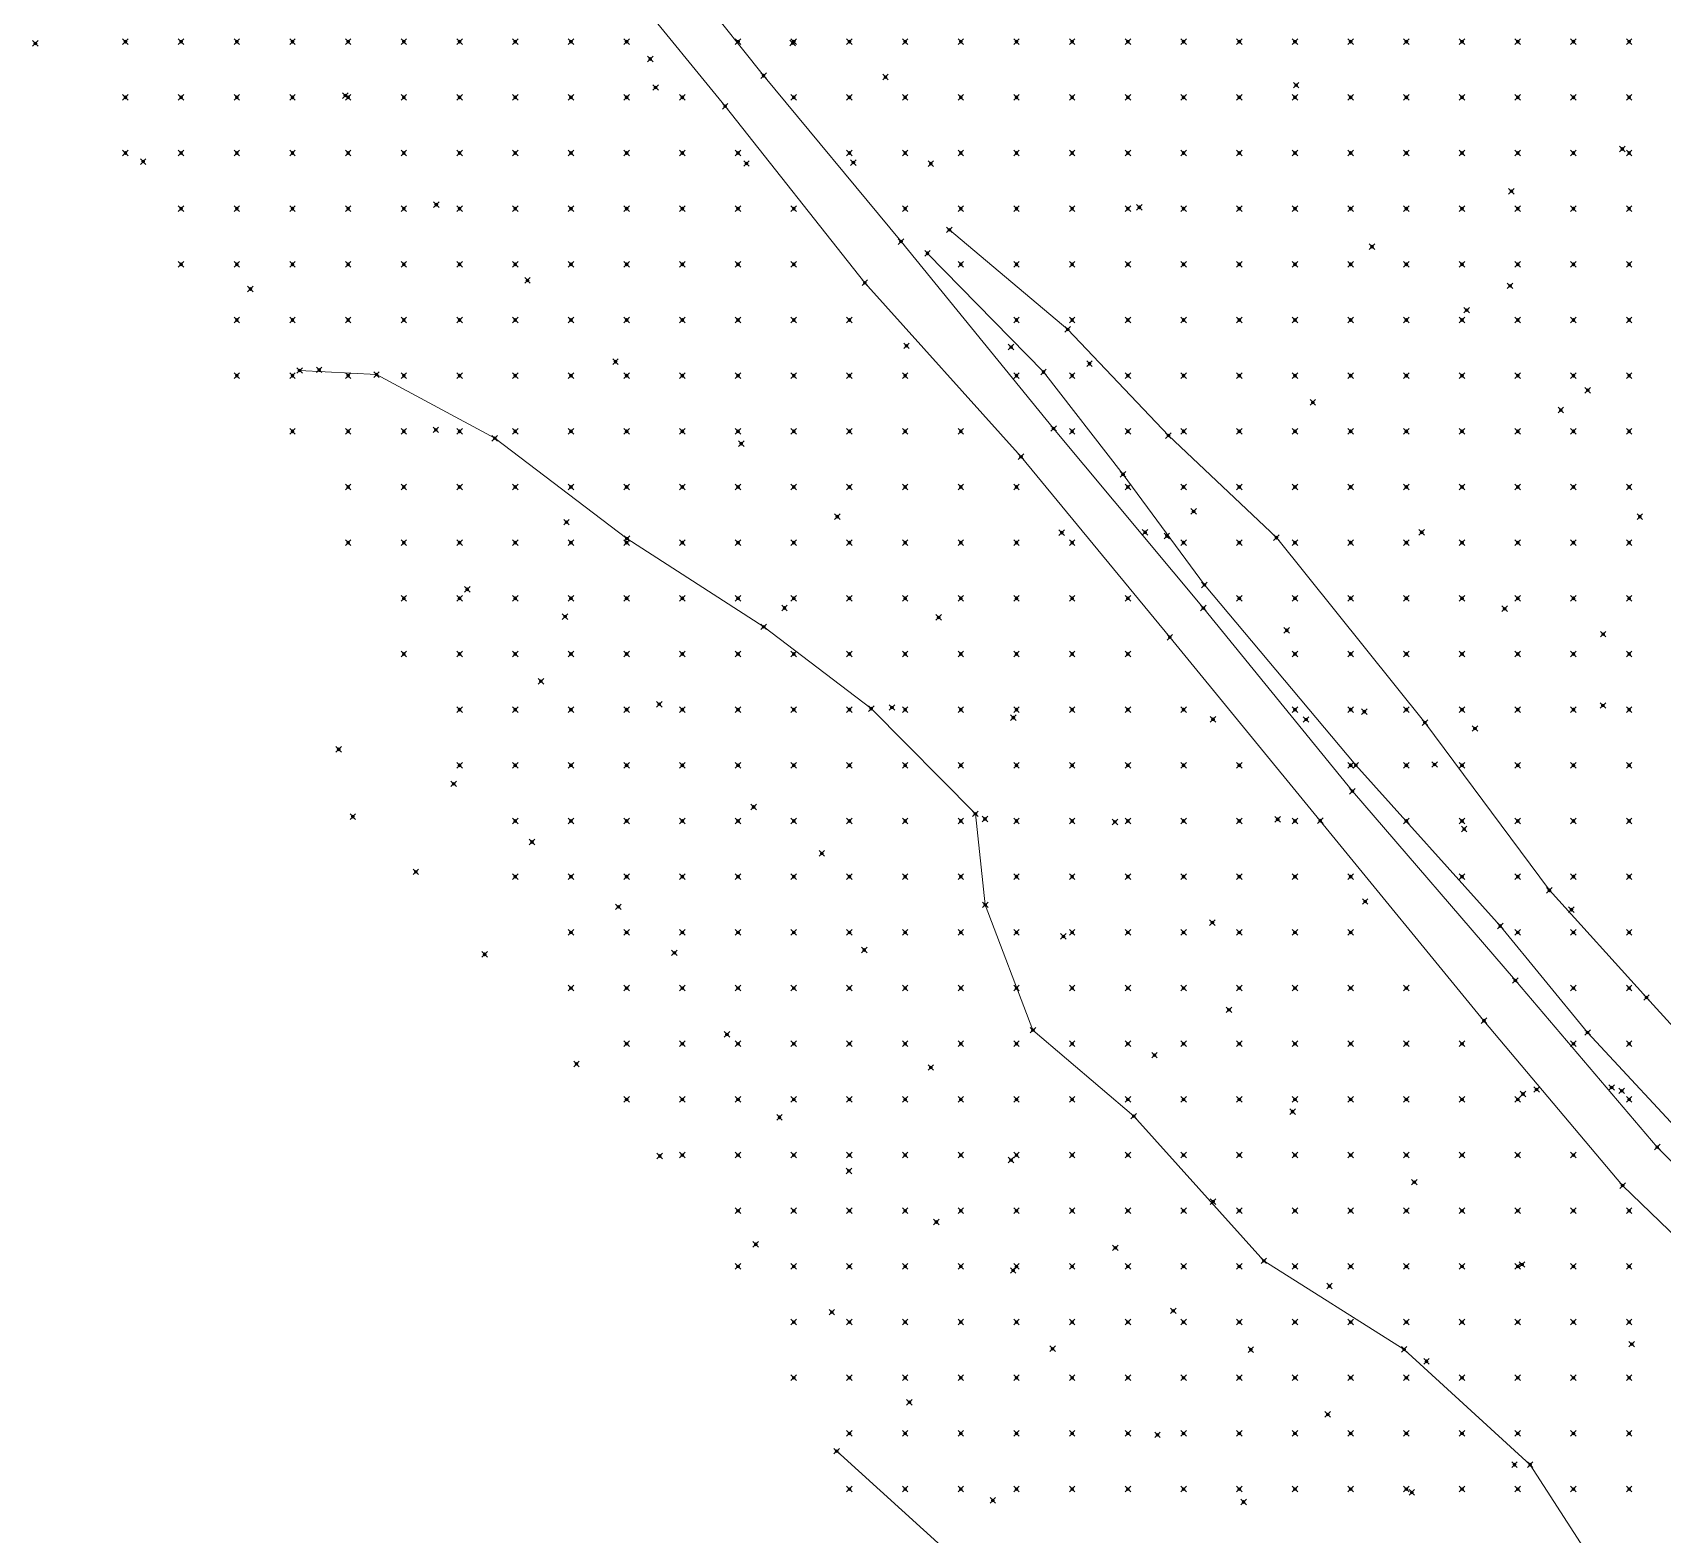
# Model space of a CAD drawing. Header units: metres. Extents: x 441556 to 446409, y 432338 to 461058.
# Drawn here: x 444408.5 to 444496.2, y 445076.2 to 445157.1 of the extents above; entities that cross this region are included whole.
import ezdxf

# ---------------------------------------------------------------- set-up
doc = ezdxf.new("R2010")
doc.units = ezdxf.units.M
doc.header["$MEASUREMENT"] = 0
doc.header["$PDMODE"] = 35
doc.header["$PDSIZE"] = 0.15
for name, color, linetype, lineweight in [('DTM-BRE-RevN_GRP_DRUM PAMANT', 2, 'Continuous', 0), ('DTM-BRE-RevN_GRP_TALUZ JOS', 2, 'Continuous', 0), ('DTM-BRE-RevN_GRP_TALUZ SUS', 2, 'Continuous', 0), ('DTM-NOK-RevN_LIDAR_co_lidar', 91, 'Continuous', 0), ('DTM-NOK-RevN_RTK', 32, 'Continuous', 0)]:
    doc.layers.add(name, color=color, linetype=linetype, lineweight=lineweight)

msp = doc.modelspace()

# ---------------------------------------------------------------- linework, layer by layer
at = {"layer": 'DTM-BRE-RevN_GRP_DRUM PAMANT'}
for p, q in [((444439.682, 445165.062, 360.57), (444447.841, 445154.814, 361.157)), ((444445.77, 445153.166, 360.866), (444437.639, 445163.14, 360.417)), ((444447.841, 445154.814, 361.157), (444455.244, 445145.876, 361.231)), ((444453.292, 445143.656, 361.066), (444445.77, 445153.166, 360.866)), ((444455.244, 445145.876, 361.231), (444463.457, 445135.802, 361.531)), ((444461.706, 445134.281, 361.431), (444453.292, 445143.656, 361.066)), ((444463.457, 445135.802, 361.531), (444471.524, 445126.13, 361.751)), ((444469.721, 445124.558, 361.603), (444461.706, 445134.281, 361.431)), ((444471.524, 445126.13, 361.751), (444479.552, 445116.262, 361.701)), ((444477.818, 445114.674, 361.578), (444469.721, 445124.558, 361.603)), ((444479.552, 445116.262, 361.701), (444488.326, 445106.064, 360.83)), ((444486.636, 445103.899, 360.586), (444477.818, 445114.674, 361.578)), ((444488.326, 445106.064, 360.83), (444495.969, 445097.09, 359.726)), ((444494.104, 445095.017, 359.708), (444486.636, 445103.899, 360.586)), ((444495.969, 445097.09, 359.726), (444504.409, 445088.569, 358.851)), ((444501.971, 445087.401, 358.858), (444494.104, 445095.017, 359.708))]:
    msp.add_line(p, q, dxfattribs=at)
at = {"layer": 'DTM-BRE-RevN_GRP_TALUZ JOS'}
for p, q in [((444462.917, 445138.851, 361.911), (444456.669, 445145.241, 361.47)), ((444467.198, 445133.332, 361.956), (444462.917, 445138.851, 361.911)), ((444471.58, 445127.377, 361.905), (444467.198, 445133.332, 361.956)), ((444479.733, 445117.662, 362.068), (444471.58, 445127.377, 361.905)), ((444487.513, 445109.001, 361.508), (444479.733, 445117.662, 362.068)), ((444492.215, 445103.262, 360.719), (444487.513, 445109.001, 361.508)), ((444499.899, 445094.967, 359.629), (444492.215, 445103.262, 360.719)), ((444464.077, 445069.578, 339.916), (444451.778, 445080.706, 339.402))]:
    msp.add_line(p, q, dxfattribs=at)
at = {"layer": 'DTM-BRE-RevN_GRP_TALUZ SUS'}
for p, q in [((444464.222, 445141.142, 362.882), (444457.844, 445146.508, 362.482)), ((444469.644, 445135.424, 363.226), (444464.222, 445141.142, 362.882)), ((444426.996, 445138.71, 356.987), (444422.852, 445138.927, 356.096)), ((444433.364, 445135.278, 357.357), (444426.996, 445138.71, 356.987)), ((444440.483, 445129.878, 357.858), (444433.364, 445135.278, 357.357)), ((444475.458, 445129.924, 363.933), (444469.644, 445135.424, 363.226)), ((444447.846, 445125.12, 358.212), (444440.483, 445129.878, 357.858)), ((444483.457, 445119.961, 364.284), (444475.458, 445129.924, 363.933)), ((444453.64, 445120.713, 358.547), (444447.846, 445125.12, 358.212)), ((444459.247, 445115.046, 358.752), (444453.64, 445120.713, 358.547)), ((444490.158, 445110.923, 364.224), (444483.457, 445119.961, 364.284)), ((444459.778, 445110.14, 358.164), (444459.247, 445115.046, 358.752)), ((444495.387, 445105.148, 363.794), (444490.158, 445110.923, 364.224)), ((444462.347, 445103.387, 357.155), (444459.778, 445110.14, 358.164)), ((444503.574, 445096.139, 363.316), (444495.387, 445105.148, 363.794)), ((444467.775, 445098.754, 357.012), (444462.347, 445103.387, 357.155)), ((444474.782, 445090.962, 357.281), (444467.775, 445098.754, 357.012)), ((444482.337, 445086.188, 357.359), (444474.782, 445090.962, 357.281)), ((444489.122, 445079.979, 357.15), (444482.337, 445086.188, 357.359)), ((444495.823, 445069.622, 356.478), (444489.122, 445079.979, 357.15))]:
    msp.add_line(p, q, dxfattribs=at)
at = {"layer": 'DTM-NOK-RevN_LIDAR_co_lidar'}
for p in [(444413.472, 445156.646, 356.137), (444416.471, 445156.646, 356.472), (444419.471, 445156.646, 356.838), (444422.47, 445156.646, 357.265), (444425.469, 445156.646, 357.692), (444428.469, 445156.646, 358.02), (444431.468, 445156.646, 358.237), (444434.467, 445156.646, 358.561), (444437.467, 445156.646, 359.023), (444440.466, 445156.646, 359.866), (444446.465, 445156.646, 361.026), (444449.464, 445156.646, 361.806), (444452.463, 445156.646, 362.417), (444455.463, 445156.646, 362.727), (444458.462, 445156.646, 362.968), (444461.461, 445156.646, 363.211), (444464.461, 445156.646, 363.482), (444467.46, 445156.646, 363.795), (444470.459, 445156.646, 364.151), (444473.459, 445156.646, 364.571), (444476.458, 445156.646, 365.179), (444479.457, 445156.646, 365.928), (444482.457, 445156.646, 366.526), (444485.456, 445156.646, 367.087), (444488.455, 445156.646, 367.704), (444491.455, 445156.646, 368.35), (444494.454, 445156.646, 369.049), (444413.472, 445153.647, 356.143), (444416.471, 445153.647, 356.389), (444419.471, 445153.647, 356.67), (444422.47, 445153.647, 357.042), (444425.469, 445153.647, 357.449), (444428.469, 445153.647, 357.88), (444431.468, 445153.647, 358.171), (444434.467, 445153.647, 358.391), (444437.467, 445153.647, 358.77), (444440.466, 445153.647, 359.271), (444443.465, 445153.647, 360.079), (444449.464, 445153.647, 361.278), (444452.463, 445153.647, 362.074), (444455.463, 445153.647, 362.664), (444458.462, 445153.647, 362.927), (444461.461, 445153.647, 363.105), (444464.461, 445153.647, 363.31), (444467.46, 445153.647, 363.608), (444470.459, 445153.647, 363.967), (444473.459, 445153.647, 364.336), (444476.458, 445153.647, 364.801), (444479.457, 445153.647, 365.471), (444482.457, 445153.647, 366.216), (444485.456, 445153.647, 366.82), (444488.455, 445153.647, 367.405), (444491.455, 445153.647, 368.049), (444494.454, 445153.647, 368.776), (444413.472, 445150.647, 355.544), (444416.471, 445150.647, 356.075), (444419.471, 445150.647, 356.588), (444422.47, 445150.647, 356.889), (444425.469, 445150.647, 357.237), (444428.469, 445150.647, 357.663), (444431.468, 445150.647, 358.022), (444434.467, 445150.647, 358.305), (444437.467, 445150.647, 358.555), (444440.466, 445150.647, 358.881), (444443.465, 445150.647, 359.358), (444446.465, 445150.647, 360.281), (444452.463, 445150.647, 361.535), (444455.463, 445150.647, 362.316), (444458.462, 445150.647, 362.816), (444461.461, 445150.647, 363.024), (444464.461, 445150.647, 363.203), (444467.46, 445150.647, 363.472), (444470.459, 445150.647, 363.796), (444473.459, 445150.647, 364.127), (444476.458, 445150.647, 364.534), (444479.457, 445150.647, 365.051), (444482.457, 445150.647, 365.776), (444485.456, 445150.647, 366.562), (444488.455, 445150.647, 367.183), (444491.455, 445150.647, 367.805), (444494.454, 445150.647, 368.453), (444416.471, 445147.648, 355.011), (444419.471, 445147.648, 356.159), (444422.47, 445147.648, 356.765), (444425.469, 445147.648, 357.074), (444428.469, 445147.648, 357.435), (444431.468, 445147.648, 357.814), (444434.467, 445147.648, 358.192), (444437.467, 445147.648, 358.441), (444440.466, 445147.648, 358.641), (444443.465, 445147.648, 358.891), (444446.465, 445147.648, 359.628), (444449.464, 445147.648, 360.462), (444455.463, 445147.648, 361.759), (444458.462, 445147.648, 362.52), (444461.461, 445147.648, 362.927), (444464.461, 445147.648, 363.14), (444467.46, 445147.648, 363.356), (444470.459, 445147.648, 363.649), (444473.459, 445147.648, 364.004), (444476.458, 445147.648, 364.382), (444479.457, 445147.648, 364.786), (444482.457, 445147.648, 365.338), (444485.456, 445147.648, 366.231), (444488.455, 445147.648, 366.932), (444491.455, 445147.648, 367.56), (444494.454, 445147.648, 368.187), (444416.471, 445144.649, 353.735), (444419.471, 445144.649, 355.36), (444422.47, 445144.649, 356.683), (444425.469, 445144.649, 356.934), (444428.469, 445144.649, 357.246), (444431.468, 445144.649, 357.605), (444434.467, 445144.649, 357.978), (444437.467, 445144.649, 358.315), (444440.466, 445144.649, 358.506), (444443.465, 445144.649, 358.658), (444446.465, 445144.649, 358.988), (444449.464, 445144.649, 359.718), (444458.462, 445144.649, 362.005), (444461.461, 445144.649, 362.691), (444464.461, 445144.649, 363.06), (444467.46, 445144.649, 363.289), (444470.459, 445144.649, 363.551), (444473.459, 445144.649, 363.877), (444476.458, 445144.649, 364.24), (444479.457, 445144.649, 364.615), (444482.457, 445144.649, 365.069), (444485.456, 445144.649, 365.735), (444488.455, 445144.649, 366.577), (444491.455, 445144.649, 367.347), (444494.454, 445144.649, 367.978), (444419.471, 445141.649, 354.792), (444422.47, 445141.649, 356.408), (444425.469, 445141.649, 356.878), (444428.469, 445141.649, 357.127), (444431.468, 445141.649, 357.422), (444434.467, 445141.649, 357.739), (444437.467, 445141.649, 358.075), (444440.466, 445141.649, 358.341), (444443.465, 445141.649, 358.506), (444446.465, 445141.649, 358.696), (444449.464, 445141.649, 359.005), (444452.463, 445141.649, 359.847), (444461.461, 445141.649, 362.21), (444464.461, 445141.649, 362.882), (444467.46, 445141.649, 363.244), (444470.459, 445141.649, 363.476), (444473.459, 445141.649, 363.746), (444476.458, 445141.649, 364.085), (444479.457, 445141.649, 364.451), (444482.457, 445141.649, 364.874), (444485.456, 445141.649, 365.397), (444488.455, 445141.649, 366.128), (444491.455, 445141.649, 367.081), (444494.454, 445141.649, 367.766), (444419.471, 445138.65, 353.314), (444422.47, 445138.65, 355.331), (444425.469, 445138.65, 356.562), (444428.469, 445138.65, 356.95), (444431.468, 445138.65, 357.273), (444434.467, 445138.65, 357.551), (444437.467, 445138.65, 357.823), (444440.466, 445138.65, 358.091), (444443.465, 445138.65, 358.331), (444446.465, 445138.65, 358.435), (444449.464, 445138.65, 358.641), (444452.463, 445138.65, 358.991), (444455.463, 445138.65, 360.102), (444461.461, 445138.65, 361.668), (444464.461, 445138.65, 362.478), (444467.46, 445138.65, 363.109), (444470.459, 445138.65, 363.408), (444473.459, 445138.65, 363.635), (444476.458, 445138.65, 363.918), (444479.457, 445138.65, 364.308), (444482.457, 445138.65, 364.704), (444485.456, 445138.65, 365.185), (444488.455, 445138.65, 365.732), (444491.455, 445138.65, 366.613), (444494.454, 445138.65, 367.501), (444422.47, 445135.651, 353.79), (444425.469, 445135.651, 355.295), (444428.469, 445135.651, 356.263), (444431.468, 445135.651, 357.101), (444434.467, 445135.651, 357.441), (444437.467, 445135.651, 357.674), (444440.466, 445135.651, 357.868), (444443.465, 445135.651, 358.086), (444446.465, 445135.651, 358.294), (444449.464, 445135.651, 358.389), (444452.463, 445135.651, 358.645), (444455.463, 445135.651, 359.298), (444458.462, 445135.651, 360.406), (444464.461, 445135.651, 361.917), (444467.46, 445135.651, 362.731), (444470.459, 445135.651, 363.278), (444473.459, 445135.651, 363.558), (444476.458, 445135.651, 363.826), (444479.457, 445135.651, 364.153), (444482.457, 445135.651, 364.544), (444485.456, 445135.651, 365.003), (444488.455, 445135.651, 365.504), (444491.455, 445135.651, 366.108), (444494.454, 445135.651, 367.081), (444425.469, 445132.651, 353.776), (444428.469, 445132.651, 355.011), (444431.468, 445132.651, 356.434), (444434.467, 445132.651, 357.191), (444437.467, 445132.651, 357.528), (444440.466, 445132.651, 357.742), (444443.465, 445132.651, 357.914), (444446.465, 445132.651, 358.118), (444449.464, 445132.651, 358.304), (444452.463, 445132.651, 358.41), (444455.463, 445132.651, 358.704), (444458.462, 445132.651, 359.373), (444461.461, 445132.651, 360.381), (444467.46, 445132.651, 361.998), (444470.459, 445132.651, 362.879), (444473.459, 445132.651, 363.485), (444476.458, 445132.651, 363.787), (444479.457, 445132.651, 364.043), (444482.457, 445132.651, 364.417), (444485.456, 445132.651, 364.858), (444488.455, 445132.651, 365.324), (444491.455, 445132.651, 365.788), (444494.454, 445132.651, 366.42), (444425.469, 445129.652, 352.732), (444428.469, 445129.652, 353.537), (444431.468, 445129.652, 354.905), (444434.467, 445129.652, 356.033), (444437.467, 445129.652, 356.816), (444440.466, 445129.652, 357.466), (444443.465, 445129.652, 357.821), (444446.465, 445129.652, 358.044), (444449.464, 445129.652, 358.241), (444452.463, 445129.652, 358.37), (444455.463, 445129.652, 358.376), (444458.462, 445129.652, 358.549), (444461.461, 445129.652, 359.303), (444464.461, 445129.652, 360.54), (444470.459, 445129.652, 362.174), (444473.459, 445129.652, 363.271), (444476.458, 445129.652, 363.753), (444479.457, 445129.652, 363.966), (444482.457, 445129.652, 364.277), (444485.456, 445129.652, 364.715), (444488.455, 445129.652, 365.182), (444491.455, 445129.652, 365.642), (444494.454, 445129.652, 366.107), (444428.469, 445126.653, 351.7), (444431.468, 445126.653, 352.97), (444434.467, 445126.653, 354.205), (444437.467, 445126.653, 355.048), (444440.466, 445126.653, 355.936), (444443.465, 445126.653, 357.17), (444446.465, 445126.653, 357.939), (444449.464, 445126.653, 358.227), (444452.463, 445126.653, 358.356), (444455.463, 445126.653, 358.387), (444458.462, 445126.653, 358.4), (444461.461, 445126.653, 358.677), (444464.461, 445126.653, 359.423), (444467.46, 445126.653, 360.625), (444473.459, 445126.653, 362.401), (444476.458, 445126.653, 363.628), (444479.457, 445126.653, 363.883), (444482.457, 445126.653, 364.239), (444485.456, 445126.653, 364.6), (444488.455, 445126.653, 364.992), (444491.455, 445126.653, 365.459), (444494.454, 445126.653, 365.943), (444428.469, 445123.653, 349.083), (444431.468, 445123.653, 350.401), (444434.467, 445123.653, 352.504), (444437.467, 445123.653, 353.321), (444440.466, 445123.653, 354.256), (444443.465, 445123.653, 355.547), (444446.465, 445123.653, 356.776), (444449.464, 445123.653, 357.829), (444452.463, 445123.653, 358.348), (444455.463, 445123.653, 358.471), (444458.462, 445123.653, 358.466), (444461.461, 445123.653, 358.535), (444464.461, 445123.653, 358.907), (444467.46, 445123.653, 360.034), (444476.458, 445123.653, 363.002), (444479.457, 445123.653, 363.83), (444482.457, 445123.653, 364.167), (444485.456, 445123.653, 364.477), (444488.455, 445123.653, 364.822), (444491.455, 445123.653, 365.204), (444494.454, 445123.653, 365.666), (444431.468, 445120.654, 348.925), (444434.467, 445120.654, 350.676), (444437.467, 445120.654, 351.628), (444440.466, 445120.654, 352.513), (444443.465, 445120.654, 353.641), (444446.465, 445120.654, 354.936), (444449.464, 445120.654, 356.176), (444452.463, 445120.654, 357.623), (444455.463, 445120.654, 358.471), (444458.462, 445120.654, 358.613), (444461.461, 445120.654, 358.61), (444464.461, 445120.654, 358.78), (444467.46, 445120.654, 359.342), (444470.459, 445120.654, 360.375), (444476.458, 445120.654, 362.015), (444479.457, 445120.654, 363.02), (444482.457, 445120.654, 364.114), (444485.456, 445120.654, 364.425), (444488.455, 445120.654, 364.721), (444491.455, 445120.654, 365.011), (444494.454, 445120.654, 365.407), (444431.468, 445117.654, 346.278), (444434.467, 445117.654, 347.742), (444437.467, 445117.654, 349.637), (444440.466, 445117.654, 350.322), (444443.465, 445117.654, 351.396), (444446.465, 445117.654, 352.736), (444449.464, 445117.654, 354.5), (444452.463, 445117.654, 356.333), (444455.463, 445117.654, 357.912), (444458.462, 445117.654, 358.637), (444461.461, 445117.654, 358.732), (444464.461, 445117.654, 358.909), (444467.46, 445117.654, 359.186), (444470.459, 445117.654, 359.64), (444473.459, 445117.654, 360.597), (444479.457, 445117.654, 362.098), (444482.457, 445117.654, 363.35), (444485.456, 445117.654, 364.242), (444488.455, 445117.654, 364.509), (444491.455, 445117.654, 364.816), (444494.454, 445117.654, 365.157), (444434.467, 445114.655, 345.971), (444437.467, 445114.655, 347.297), (444440.466, 445114.655, 348.379), (444443.465, 445114.655, 349.537), (444446.465, 445114.655, 350.895), (444449.464, 445114.655, 352.695), (444452.463, 445114.655, 354.788), (444455.463, 445114.655, 356.865), (444458.462, 445114.655, 358.215), (444461.461, 445114.655, 358.619), (444464.461, 445114.655, 358.765), (444467.46, 445114.655, 359.046), (444470.459, 445114.655, 359.308), (444473.459, 445114.655, 359.78), (444476.458, 445114.655, 360.691), (444482.457, 445114.655, 362.209), (444485.456, 445114.655, 364.084), (444488.455, 445114.655, 364.288), (444491.455, 445114.655, 364.594), (444494.454, 445114.655, 364.883), (444434.467, 445111.656, 344.298), (444437.467, 445111.656, 345.602), (444440.466, 445111.656, 346.738), (444443.465, 445111.656, 347.77), (444446.465, 445111.656, 349.274), (444449.464, 445111.656, 351.211), (444452.463, 445111.656, 353.355), (444455.463, 445111.656, 355.443), (444458.462, 445111.656, 357.314), (444461.461, 445111.656, 358.273), (444464.461, 445111.656, 358.463), (444467.46, 445111.656, 358.763), (444470.459, 445111.656, 359.049), (444473.459, 445111.656, 359.308), (444476.458, 445111.656, 359.873), (444479.457, 445111.656, 360.905), (444485.456, 445111.656, 362.087), (444488.455, 445111.656, 363.3), (444491.455, 445111.656, 364.3), (444494.454, 445111.656, 364.66), (444437.467, 445108.656, 344.096), (444440.466, 445108.656, 345.271), (444443.465, 445108.656, 346.242), (444446.465, 445108.656, 347.817), (444449.464, 445108.656, 349.745), (444452.463, 445108.656, 351.935), (444455.463, 445108.656, 354.198), (444458.462, 445108.656, 356.362), (444461.461, 445108.656, 357.657), (444464.461, 445108.656, 357.999), (444467.46, 445108.656, 358.306), (444470.459, 445108.656, 358.699), (444473.459, 445108.656, 358.99), (444476.458, 445108.656, 359.263), (444479.457, 445108.656, 359.88), (444488.455, 445108.656, 361.861), (444491.455, 445108.656, 364.123), (444494.454, 445108.656, 364.336), (444437.467, 445105.657, 342.762), (444440.466, 445105.657, 343.837), (444443.465, 445105.657, 344.955), (444446.465, 445105.657, 346.542), (444449.464, 445105.657, 348.473), (444452.463, 445105.657, 350.816), (444455.463, 445105.657, 353.177), (444458.462, 445105.657, 355.471), (444461.461, 445105.657, 357.027), (444464.461, 445105.657, 357.52), (444467.46, 445105.657, 357.825), (444470.459, 445105.657, 358.266), (444473.459, 445105.657, 358.647), (444476.458, 445105.657, 358.919), (444479.457, 445105.657, 359.2), (444482.457, 445105.657, 359.874), (444491.455, 445105.657, 361.836), (444494.454, 445105.657, 363.681), (444440.466, 445102.658, 342.63), (444443.465, 445102.658, 343.724), (444446.465, 445102.658, 345.236), (444449.464, 445102.658, 347.284), (444452.463, 445102.658, 349.71), (444455.463, 445102.658, 352.149), (444458.462, 445102.658, 354.497), (444461.461, 445102.658, 356.29), (444464.461, 445102.658, 357.095), (444467.46, 445102.658, 357.404), (444470.459, 445102.658, 357.811), (444473.459, 445102.658, 358.266), (444476.458, 445102.658, 358.629), (444479.457, 445102.658, 358.864), (444482.457, 445102.658, 359.096), (444485.456, 445102.658, 359.633), (444491.455, 445102.658, 360.46), (444494.454, 445102.658, 361.714), (444440.466, 445099.658, 341.794), (444443.465, 445099.658, 342.63), (444446.465, 445099.658, 344.093), (444449.464, 445099.658, 346.331), (444452.463, 445099.658, 348.686), (444455.463, 445099.658, 350.944), (444458.462, 445099.658, 353.108), (444461.461, 445099.658, 354.97), (444464.461, 445099.658, 356.259), (444467.46, 445099.658, 356.975), (444470.459, 445099.658, 357.433), (444473.459, 445099.658, 357.835), (444476.458, 445099.658, 358.239), (444479.457, 445099.658, 358.565), (444482.457, 445099.658, 358.733), (444485.456, 445099.658, 358.945), (444488.455, 445099.658, 359.619), (444494.454, 445099.658, 360.217), (444443.465, 445096.659, 341.787), (444446.465, 445096.659, 343.053), (444449.464, 445096.659, 345.178), (444452.463, 445096.659, 347.364), (444455.463, 445096.659, 349.411), (444458.462, 445096.659, 351.432), (444461.461, 445096.659, 353.264), (444464.461, 445096.659, 354.815), (444467.46, 445096.659, 356.178), (444470.459, 445096.659, 357.13), (444473.459, 445096.659, 357.424), (444476.458, 445096.659, 357.757), (444479.457, 445096.659, 358.181), (444482.457, 445096.659, 358.471), (444485.456, 445096.659, 358.614), (444488.455, 445096.659, 358.843), (444491.455, 445096.659, 359.435), (444446.465, 445093.66, 342.054), (444449.464, 445093.66, 343.764), (444452.463, 445093.66, 345.678), (444455.463, 445093.66, 347.635), (444458.462, 445093.66, 349.653), (444461.461, 445093.66, 351.42), (444464.461, 445093.66, 353.078), (444467.46, 445093.66, 354.938), (444470.459, 445093.66, 356.403), (444473.459, 445093.66, 357.09), (444476.458, 445093.66, 357.379), (444479.457, 445093.66, 357.706), (444482.457, 445093.66, 358.087), (444485.456, 445093.66, 358.306), (444488.455, 445093.66, 358.404), (444491.455, 445093.66, 358.66), (444494.454, 445093.66, 359.229), (444446.465, 445090.66, 340.992), (444449.464, 445090.66, 342.429), (444452.463, 445090.66, 344.065), (444455.463, 445090.66, 345.85), (444458.462, 445090.66, 347.755), (444461.461, 445090.66, 349.504), (444464.461, 445090.66, 351.274), (444467.46, 445090.66, 353.239), (444470.459, 445090.66, 354.93), (444473.459, 445090.66, 356.238), (444476.458, 445090.66, 356.918), (444479.457, 445090.66, 357.351), (444482.457, 445090.66, 357.646), (444485.456, 445090.66, 357.914), (444488.455, 445090.66, 358.104), (444491.455, 445090.66, 358.144), (444494.454, 445090.66, 358.51), (444449.464, 445087.661, 341.16), (444452.463, 445087.661, 342.635), (444455.463, 445087.661, 344.21), (444458.462, 445087.661, 345.936), (444461.461, 445087.661, 347.696), (444464.461, 445087.661, 349.488), (444467.46, 445087.661, 351.312), (444470.459, 445087.661, 352.935), (444473.459, 445087.661, 354.389), (444476.458, 445087.661, 355.547), (444479.457, 445087.661, 356.77), (444482.457, 445087.661, 357.35), (444485.456, 445087.661, 357.531), (444488.455, 445087.661, 357.744), (444491.455, 445087.661, 357.866), (444494.454, 445087.661, 357.87), (444449.464, 445084.662, 339.988), (444452.463, 445084.662, 341.219), (444455.463, 445084.662, 342.73), (444458.462, 445084.662, 344.366), (444461.461, 445084.662, 345.96), (444464.461, 445084.662, 347.632), (444467.46, 445084.662, 349.351), (444470.459, 445084.662, 350.778), (444473.459, 445084.662, 352.258), (444476.458, 445084.662, 353.614), (444479.457, 445084.662, 355.456), (444482.457, 445084.662, 356.868), (444485.456, 445084.662, 357.266), (444488.455, 445084.662, 357.41), (444491.455, 445084.662, 357.533), (444494.454, 445084.662, 357.583), (444452.463, 445081.662, 340.015), (444455.463, 445081.662, 341.299), (444458.462, 445081.662, 342.813), (444461.461, 445081.662, 344.16), (444464.461, 445081.662, 345.63), (444467.46, 445081.662, 347.298), (444470.459, 445081.662, 348.812), (444473.459, 445081.662, 350.529), (444476.458, 445081.662, 352.133), (444479.457, 445081.662, 353.739), (444482.457, 445081.662, 355.559), (444485.456, 445081.662, 356.7), (444488.455, 445081.662, 357.174), (444491.455, 445081.662, 357.178), (444494.454, 445081.662, 357.241), (444452.463, 445078.663, 339.344), (444455.463, 445078.663, 340.012), (444458.462, 445078.663, 341.283), (444461.461, 445078.663, 342.621), (444464.461, 445078.663, 343.892), (444467.46, 445078.663, 345.487), (444470.459, 445078.663, 347.179), (444473.459, 445078.663, 348.799), (444476.458, 445078.663, 350.487), (444479.457, 445078.663, 351.952), (444482.457, 445078.663, 353.729), (444485.456, 445078.663, 355.449), (444488.455, 445078.663, 356.836), (444491.455, 445078.663, 356.923), (444494.454, 445078.663, 356.903)]:
    msp.add_point(p, dxfattribs=at)
at = {"layer": 'DTM-NOK-RevN_RTK'}
for p in [(444408.624, 445156.55, 355.908), (444449.411, 445156.569, 362.055), (444441.736, 445155.709, 360.782), (444442.025, 445154.174, 359.479), (444447.841, 445154.814, 361.157), (444454.406, 445154.736, 362.817), (444476.523, 445154.299, 364.716), (444425.317, 445153.74, 357.475), (444445.77, 445153.166, 360.866), (444494.085, 445150.863, 368.456), (444414.428, 445150.185, 356.391), (444446.921, 445150.081, 360.774), (444452.676, 445150.13, 361.354), (444456.847, 445150.07, 362.756), (444488.116, 445148.585, 366.975), (444430.216, 445147.866, 357.705), (444468.079, 445147.719, 363.429), (444457.844, 445146.508, 362.482), (444455.244, 445145.876, 361.231), (444480.606, 445145.6, 364.882), (444456.669, 445145.241, 361.47), (444435.128, 445143.782, 358.033), (444453.292, 445143.656, 361.066), (444420.205, 445143.322, 356.459), (444488.043, 445143.492, 366.376), (444485.704, 445142.179, 365.479), (444464.222, 445141.142, 362.882), (444455.536, 445140.256, 361.151), (444461.17, 445140.19, 361.785), (444439.865, 445139.408, 358.151), (444465.39, 445139.3, 363.025), (444422.852, 445138.927, 356.096), (444423.908, 445138.964, 356.592), (444426.996, 445138.71, 356.987), (444462.917, 445138.851, 361.911), (444492.226, 445137.864, 366.903), (444477.42, 445137.208, 364.028), (444490.775, 445136.795, 365.909), (444430.191, 445135.734, 357.249), (444463.457, 445135.802, 361.531), (444433.364, 445135.278, 357.357), (444446.639, 445134.988, 358.317), (444469.644, 445135.424, 363.226), (444461.706, 445134.281, 361.431), (444467.198, 445133.332, 361.956), (444470.999, 445131.338, 363.269), (444437.228, 445130.756, 357.629), (444451.81, 445131.054, 358.425), (444495.032, 445131.052, 366.262), (444440.483, 445129.878, 357.858), (444463.897, 445130.194, 361.294), (444468.386, 445130.209, 361.601), (444469.559, 445130.014, 361.846), (444475.458, 445129.924, 363.933), (444483.283, 445130.209, 364.486), (444431.882, 445127.137, 354.005), (444471.58, 445127.377, 361.905), (444448.969, 445126.131, 358.275), (444471.524, 445126.13, 361.751), (444487.749, 445126.093, 364.953), (444437.152, 445125.672, 354.369), (444447.846, 445125.12, 358.212), (444457.269, 445125.627, 358.47), (444469.721, 445124.558, 361.603), (444476.015, 445124.933, 363.527), (444493.054, 445124.724, 365.642), (444435.848, 445122.186, 352.217), (444442.22, 445120.949, 353.539), (444454.754, 445120.774, 358.619), (444493.04, 445120.878, 365.284), (444453.64, 445120.713, 358.547), (444461.292, 445120.224, 358.675), (444472.045, 445120.134, 361.407), (444477.058, 445120.127, 362.046), (444480.193, 445120.55, 363.913), (444483.457, 445119.961, 364.284), (444486.152, 445119.644, 364.57), (444424.958, 445118.52, 343.98), (444479.733, 445117.662, 362.068), (444483.977, 445117.703, 364.102), (444431.151, 445116.662, 345.994), (444479.552, 445116.262, 361.701), (444425.719, 445114.894, 342.764), (444447.304, 445115.411, 351.769), (444459.247, 445115.046, 358.752), (444459.763, 445114.763, 358.803), (444466.76, 445114.61, 359.045), (444475.527, 445114.747, 361.357), (444477.818, 445114.674, 361.578), (444485.569, 445114.221, 364.044), (444435.368, 445113.526, 345.96), (444450.978, 445112.911, 353.176), (444429.112, 445111.92, 342.78), (444480.237, 445110.323, 361.218), (444490.158, 445110.923, 364.224), (444440.023, 445110.036, 346.112), (444459.778, 445110.14, 358.164), (444491.346, 445109.884, 364.289), (444463.989, 445108.439, 357.949), (444472.009, 445109.185, 359.029), (444487.513, 445109.001, 361.508), (444453.263, 445107.707, 352.504), (444432.817, 445107.474, 341.922), (444443.04, 445107.555, 345.778), (444488.326, 445106.064, 360.83), (444495.387, 445105.148, 363.794), (444472.903, 445104.485, 358.567), (444462.347, 445103.387, 357.155), (444486.636, 445103.899, 360.586), (444492.215, 445103.262, 360.719), (444445.869, 445103.161, 345.132), (444437.765, 445101.572, 341.514), (444468.895, 445102.043, 357.543), (444456.846, 445101.38, 353.286), (444488.738, 445099.949, 360.228), (444489.469, 445100.192, 360.316), (444493.511, 445100.3, 360.292), (444494.055, 445100.122, 360.374), (444476.33, 445098.995, 358.216), (444448.699, 445098.693, 345.438), (444467.775, 445098.754, 357.012), (444495.969, 445097.09, 359.726), (444442.25, 445096.609, 341.565), (444461.166, 445096.388, 353.235), (444452.437, 445095.807, 347.547), (444482.884, 445095.2, 358.493), (444494.104, 445095.017, 359.708), (444472.048, 445094.151, 357.195), (444457.146, 445093.056, 349.228), (444447.42, 445091.849, 342.063), (444466.786, 445091.664, 353.989), (444474.782, 445090.962, 357.281), (444461.283, 445090.441, 349.662), (444488.688, 445090.763, 358.264), (444478.319, 445089.602, 357.371), (444469.902, 445088.27, 353.135), (444451.516, 445088.194, 342.681), (444463.403, 445086.226, 348.314), (444474.079, 445086.178, 353.449), (444482.337, 445086.188, 357.359), (444494.596, 445086.47, 357.814), (444483.54, 445085.546, 357.458), (444455.693, 445083.342, 342.485), (444478.222, 445082.687, 353.312), (444469.055, 445081.585, 348.16), (444451.778, 445080.706, 339.402), (444488.278, 445079.982, 357.253), (444489.122, 445079.979, 357.15), (444460.184, 445078.054, 341.948), (444473.69, 445077.966, 348.607), (444482.752, 445078.484, 353.829)]:
    msp.add_point(p, dxfattribs=at)

doc.saveas('drawing.dxf')
